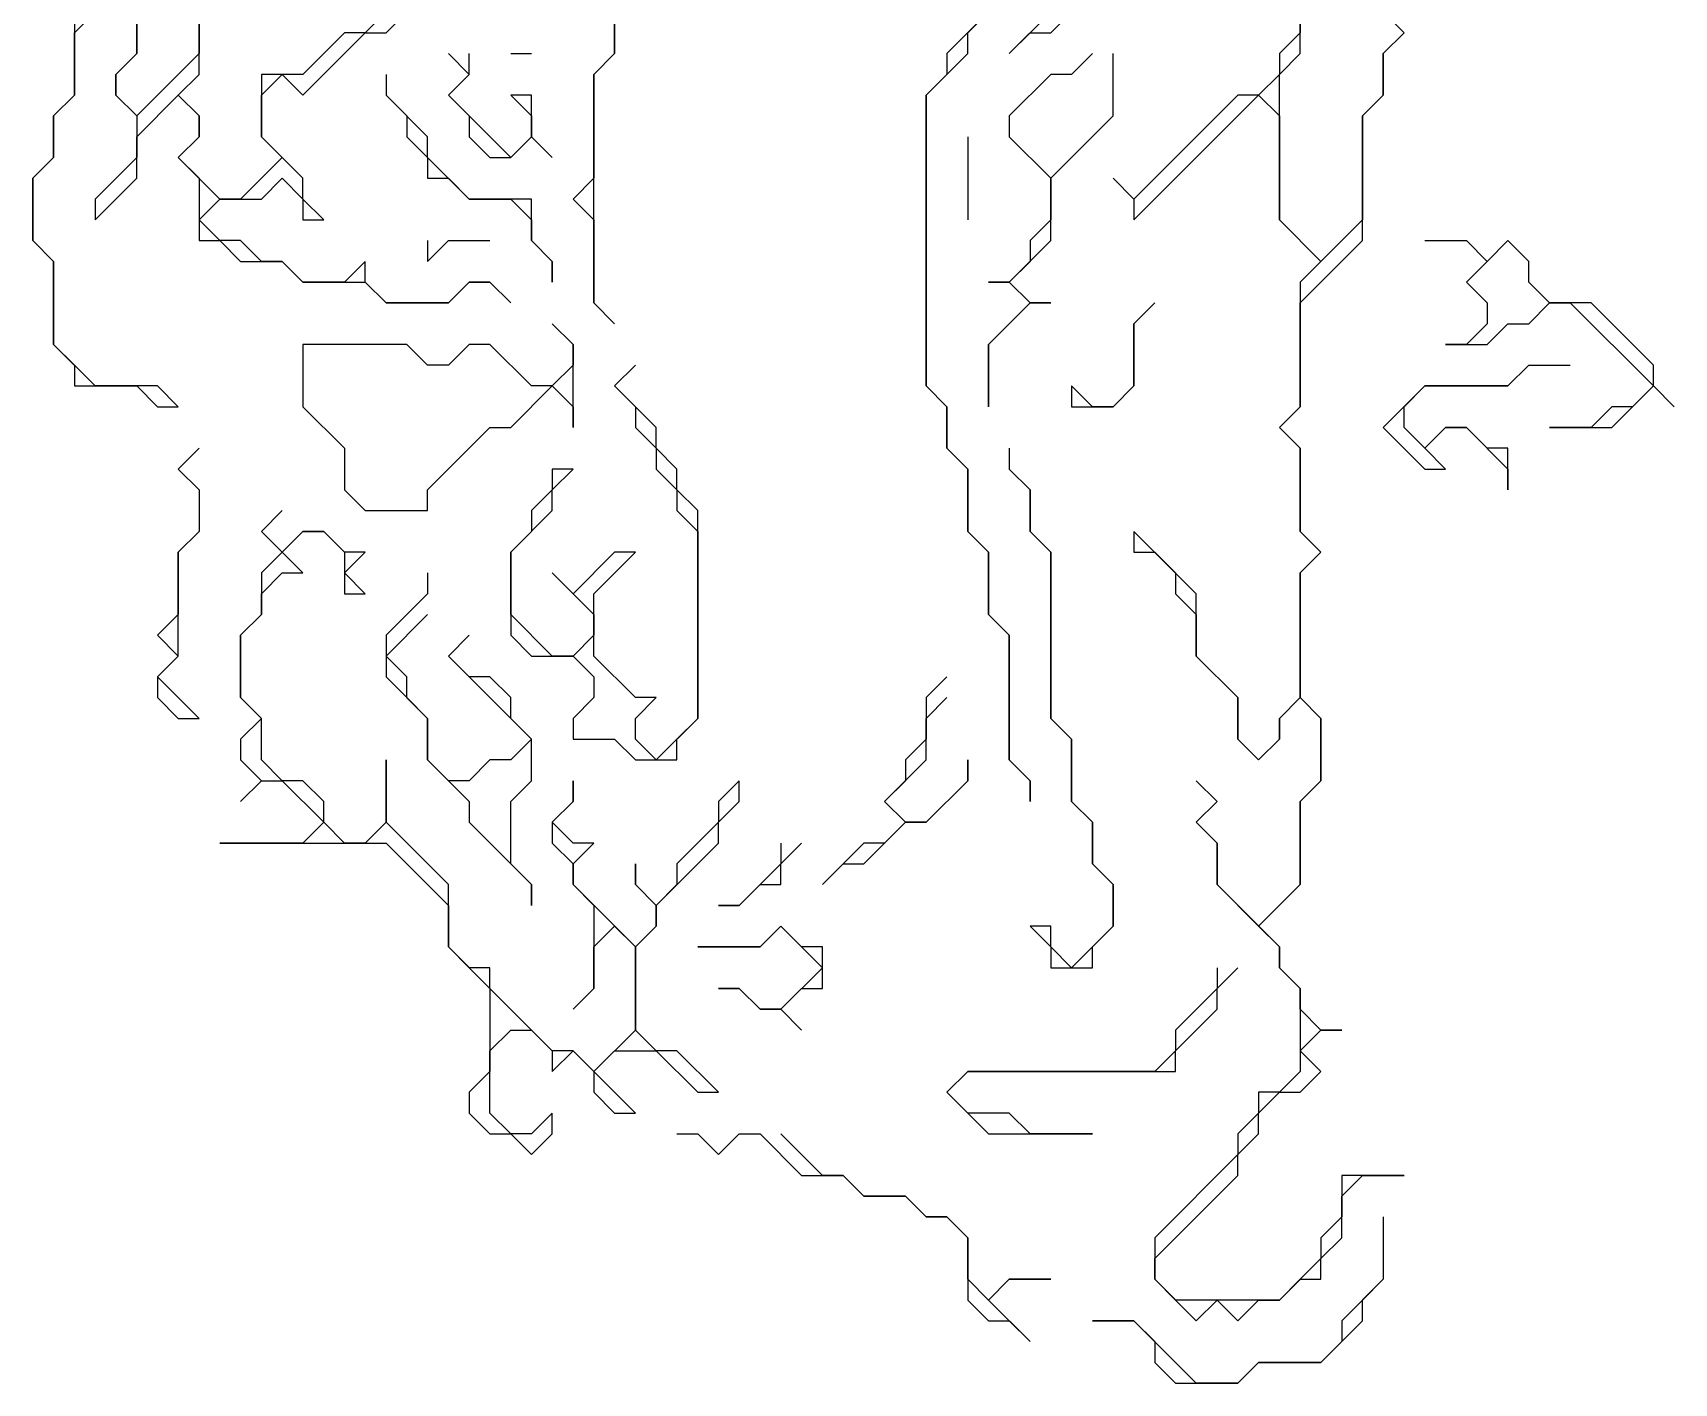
# Model space of a CAD drawing. Header units: metres. Extents: x 76363 to 76886, y 81203 to 81673.
# Drawn here: x 76512.6 to 76544.2, y 81355.8 to 81381.8 of the extents above; entities that cross this region are included whole.
import ezdxf

# ---------------------------------------------------------------- set-up
doc = ezdxf.new("R2010")
doc.units = ezdxf.units.M

msp = doc.modelspace()

# ---------------------------------------------------------------- linework, layer by layer
for points in [[(76532.6, 81383.8, 225.57), (76530.2, 81381.4, 225.506), (76530.2, 81381, 225.795), (76529.8, 81380.6, 225.52), (76529.8, 81375, 225.447), (76530.2, 81374.6, 225.71), (76530.2, 81373.8, 225.75), (76530.6, 81373.4, 225.695), (76530.6, 81372.2, 225.72), (76531, 81371.8, 225.735), (76531, 81370.6, 225.76), (76531.4, 81370.2, 225.815), (76531.4, 81367.8, 225.79), (76531.8, 81367.4, 225.82), (76531.8, 81367, 225.547), (76531.8, 81367.4, 225.82), (76531.4, 81367.8, 225.79), (76531.4, 81370.2, 225.815), (76531, 81370.6, 225.76), (76531, 81371.8, 225.735), (76530.6, 81372.2, 225.72), (76530.6, 81373.4, 225.695), (76530.2, 81373.8, 225.75), (76530.2, 81374.6, 225.71), (76529.8, 81375, 225.447), (76529.8, 81380.6, 225.52), (76530.6, 81381.4, 225.78), (76530.6, 81381.8, 225.467), (76531.4, 81382.6, 225.445)], [(76537, 81383, 221.483), (76537, 81381.8, 221.175), (76536.6, 81381.4, 221.577), (76536.6, 81381, 221.35), (76536.2, 81380.6, 221.583), (76535.8, 81380.6, 222.073), (76533.8, 81378.6, 223.368), (76533.4, 81379, 224.44), (76533.8, 81378.6, 223.368), (76533.8, 81378.2, 223.327), (76536.2, 81380.6, 221.583), (76536.6, 81380.2, 221.137), (76536.6, 81378.2, 220.82), (76537.4, 81377.4, 220.405), (76537, 81377, 220.453), (76537, 81374.6, 220.56), (76536.6, 81374.2, 220.943), (76537, 81373.8, 220.82), (76537, 81372.2, 220.91), (76537.4, 81371.8, 220.74), (76537, 81371.4, 220.755), (76537, 81369, 220.69), (76536.6, 81368.6, 220.903), (76536.6, 81368.2, 220.89), (76536.2, 81367.8, 221.17), (76535.8, 81368.2, 221.323), (76535.8, 81369, 221.38), (76535, 81369.8, 222.144), (76535, 81371, 222.268), (76533.8, 81372.2, 223.473), (76533.8, 81371.8, 223.562), (76534.2, 81371.8, 223.125), (76534.6, 81371.4, 222.642), (76534.6, 81371, 222.625), (76535, 81370.6, 222.093), (76535, 81369.8, 222.144), (76535.8, 81369, 221.38), (76535.8, 81368.2, 221.323), (76536.2, 81367.8, 221.17), (76536.6, 81368.2, 220.89), (76536.6, 81368.6, 220.903), (76537, 81369, 220.69), (76537.4, 81368.6, 220.595), (76537.4, 81367.4, 220.675), (76537, 81367, 220.755), (76537, 81365.4, 220.53), (76536.2, 81364.6, 220.65), (76535.4, 81365.4, 221.15), (76535.4, 81366.2, 221.49), (76535, 81366.6, 221.97), (76535.4, 81367, 221.653), (76535, 81367.4, 222.218), (76535.4, 81367, 221.653), (76535, 81366.6, 221.97), (76535.4, 81366.2, 221.49), (76535.4, 81365.4, 221.15), (76536.6, 81364.2, 220.56), (76536.6, 81363.8, 220.615), (76537, 81363.4, 220.52), (76537, 81361.8, 220.37), (76536.6, 81361.4, 220.28), (76536.2, 81361.4, 220.357), (76536.2, 81361, 220.1), (76535.8, 81360.6, 220.325), (76535.8, 81360.2, 220.23), (76534.2, 81358.6, 220.32), (76534.2, 81357.8, 220.05), (76535, 81357, 220.01), (76535.4, 81357.4, 220.06), (76535.8, 81357, 220.08), (76536.2, 81357.4, 220.18), (76536.6, 81357.4, 220.14), (76537, 81357.8, 220.17), (76537.4, 81357.8, 220.075), (76537.4, 81358.2, 220.14), (76537.8, 81358.6, 220.07), (76537.8, 81359.4, 220.155), (76538.2, 81359.8, 220.09), (76539, 81359.8, 219.975), (76537.8, 81359.8, 220.165), (76537.8, 81359, 220.09), (76537.4, 81358.6, 220.07), (76537.4, 81358.2, 220.14), (76536.6, 81357.4, 220.14), (76534.6, 81357.4, 220.03), (76534.2, 81357.8, 220.05), (76534.2, 81358.2, 220.105), (76535.8, 81359.8, 220.175), (76535.8, 81360.2, 220.23), (76536.2, 81360.6, 220.09), (76536.2, 81361, 220.1), (76536.6, 81361.4, 220.28), (76537, 81361.4, 220.24), (76537.4, 81361.8, 220.315), (76537, 81362.2, 220.505), (76537.4, 81362.6, 220.48), (76537.8, 81362.6, 220.44), (76537.4, 81362.6, 220.48), (76537, 81363, 220.545), (76537, 81363.4, 220.52), (76536.6, 81363.8, 220.615), (76536.6, 81364.2, 220.56), (76536.2, 81364.6, 220.65), (76537, 81365.4, 220.53), (76537, 81367, 220.755), (76537.4, 81367.4, 220.675), (76537.4, 81368.6, 220.595), (76537, 81369, 220.69), (76537, 81371.4, 220.755), (76537.4, 81371.8, 220.74), (76537, 81372.2, 220.91), (76537, 81373.8, 220.82), (76536.6, 81374.2, 220.943), (76537, 81374.6, 220.56), (76537, 81376.6, 220.383), (76538.2, 81377.8, 220.045), (76538.2, 81380.2, 220.3), (76538.6, 81380.6, 220.05), (76538.6, 81381.4, 220.045), (76539, 81381.8, 219.95), (76538.6, 81382.2, 220)], [(76538.6, 81382.2, 220), (76539, 81381.8, 219.95), (76538.6, 81381.4, 220.045), (76538.6, 81380.6, 220.05), (76538.2, 81380.2, 220.3), (76538.2, 81378.2, 220.06), (76537.4, 81377.4, 220.405), (76536.6, 81378.2, 220.82), (76536.6, 81381, 221.35), (76537, 81381.4, 221.06), (76537, 81383, 221.483)], [(76513.4, 81382.2, 218.44), (76513.4, 81380.6, 218.53), (76513, 81380.2, 218.55), (76513, 81379.4, 218.55), (76512.6, 81379, 218.54), (76512.6, 81377.8, 218.525), (76513, 81377.4, 218.73), (76513, 81375.8, 218.695), (76513.4, 81375.4, 218.875), (76513.4, 81375, 218.74), (76514.6, 81375, 219.085), (76515, 81374.6, 218.87), (76515.4, 81374.6, 219.047), (76515, 81375, 219.147), (76513.8, 81375, 218.85), (76513, 81375.8, 218.695), (76513, 81377.4, 218.73), (76512.6, 81377.8, 218.525), (76512.6, 81379, 218.54), (76513, 81379.4, 218.55), (76513, 81380.2, 218.55), (76513.4, 81380.6, 218.53), (76513.4, 81381.8, 218.42), (76514.2, 81382.6, 218.54)], [(76515.8, 81382.6, 218.875), (76515.8, 81381.4, 219.117), (76514.6, 81380.2, 219.11), (76514.2, 81380.6, 218.983), (76514.2, 81381, 219), (76514.6, 81381.4, 219.05), (76514.6, 81382.2, 218.823)], [(76519.4, 81382.2, 220.747), (76519, 81381.8, 220.86), (76518.6, 81381.8, 220.668), (76517.8, 81381, 220.29), (76517, 81381, 219.835), (76517, 81379.8, 220.085), (76517.4, 81379.4, 220.273), (76516.6, 81378.6, 220.5), (76516.2, 81378.6, 220.35), (76515.4, 81379.4, 219.845), (76515.8, 81379.8, 219.708), (76515.8, 81380.2, 219.495), (76515.4, 81380.6, 219.21), (76515.8, 81381, 219.19), (76515.8, 81382.6, 218.875)], [(76523.8, 81382.6, 221.33), (76523.8, 81381.4, 221.262), (76523.4, 81381, 221.12), (76523.4, 81379, 221.025), (76523, 81378.6, 221.01), (76523.4, 81378.2, 221.03), (76523.4, 81376.6, 220.706), (76523.8, 81376.2, 220.977), (76523.4, 81376.6, 220.706), (76523.4, 81381, 221.12), (76523.8, 81381.4, 221.262), (76523.8, 81382.6, 221.33)], [(76514.6, 81382.2, 218.823), (76514.6, 81381.4, 219.05), (76514.2, 81381, 219), (76514.2, 81380.6, 218.983), (76514.6, 81380.2, 219.11), (76514.6, 81379.4, 219.24), (76513.8, 81378.6, 219.015), (76513.8, 81378.2, 219.083), (76514.6, 81379, 219.352), (76514.6, 81379.8, 219.18), (76515.4, 81380.6, 219.21), (76515.8, 81380.2, 219.495), (76515.8, 81379.8, 219.708), (76515.4, 81379.4, 219.845), (76515.8, 81379, 220.1), (76515.8, 81377.8, 220.54), (76516.2, 81377.8, 220.62), (76516.6, 81377.4, 220.6), (76517.4, 81377.4, 220.59), (76517.8, 81377, 220.615), (76519, 81377, 220.685), (76519.4, 81376.6, 220.39), (76520.6, 81376.6, 220.7), (76521, 81377, 220.71), (76521.4, 81377, 220.87), (76521.8, 81376.6, 220.87), (76521.4, 81377, 220.87), (76521, 81377, 220.71), (76520.6, 81376.6, 220.7), (76519.4, 81376.6, 220.39), (76519, 81377, 220.685), (76519, 81377.4, 220.74), (76518.6, 81377, 220.72), (76517.8, 81377, 220.615), (76517.4, 81377.4, 220.59), (76517, 81377.4, 220.67), (76516.6, 81377.8, 220.61), (76516.2, 81377.8, 220.62), (76515.8, 81378.2, 220.48), (76516.2, 81378.6, 220.35), (76517, 81378.6, 220.49), (76517.4, 81379, 220.43), (76517.8, 81378.6, 220.57), (76517.8, 81378.2, 220.63), (76518.2, 81378.2, 220.7), (76517.8, 81378.6, 220.57), (76517.8, 81379, 220.505), (76517, 81379.8, 220.085), (76517, 81380.6, 219.97), (76517.4, 81381, 220.06), (76517.8, 81380.6, 220.35), (76519, 81381.8, 220.86), (76519.4, 81381.8, 221.01), (76519.8, 81382.2, 220.853)], [(76532.2, 81382.2, 225.695), (76531.4, 81381.4, 225.78), (76531.8, 81381.8, 225.71), (76532.2, 81381.8, 225.717), (76532.6, 81382.2, 225.73)], [(76520.6, 81381.4, 221.49), (76521, 81381, 221.25), (76520.6, 81380.6, 221.257), (76521, 81380.2, 221.165), (76521, 81379.8, 221.3), (76521.4, 81379.4, 221.28), (76521.8, 81379.4, 221.12), (76522.2, 81379.8, 220.91), (76522.6, 81379.4, 220.943), (76522.2, 81379.8, 220.91), (76522.2, 81380.6, 220.91), (76521.8, 81380.6, 221.03), (76522.2, 81380.2, 220.85), (76522.2, 81379.8, 220.91), (76521.8, 81379.4, 221.12), (76520.6, 81380.6, 221.257), (76521, 81381, 221.25), (76521, 81381.4, 221.447)], [(76521.8, 81381.4, 221.175), (76522.2, 81381.4, 221.06)], [(76533, 81381.4, 225.593), (76532.6, 81381, 225.26), (76532.2, 81381, 225.34), (76531.4, 81380.2, 225.42), (76531.4, 81379.8, 225.4), (76532.2, 81379, 225.287), (76532.2, 81378.2, 225.02), (76531.8, 81377.8, 225.155), (76531.8, 81377.4, 225.29), (76531.4, 81377, 225.43), (76531, 81377, 225.533), (76531.4, 81377, 225.43), (76531.8, 81376.6, 225.133), (76531, 81375.8, 225.345), (76531, 81374.6, 225.48), (76531, 81375.8, 225.345), (76531.8, 81376.6, 225.133), (76532.2, 81376.6, 224.688), (76531.8, 81376.6, 225.133), (76531.4, 81377, 225.43), (76532.2, 81377.8, 225.058), (76532.2, 81379, 225.287), (76533.4, 81380.2, 225.03), (76533.4, 81381.4, 225.445)], [(76519.4, 81381, 221.15), (76519.4, 81380.6, 221.185), (76519.8, 81380.2, 221.32), (76519.8, 81379.8, 221.31), (76520.2, 81379.4, 221.325), (76520.2, 81379, 221.345), (76520.6, 81379, 221.42), (76521, 81378.6, 221.32), (76521.8, 81378.6, 221.32), (76522.2, 81378.2, 221.303), (76522.2, 81377.8, 221.13), (76522.6, 81377.4, 220.88), (76522.6, 81377, 220.763), (76522.6, 81377.4, 220.88), (76522.2, 81377.8, 221.13), (76522.2, 81378.6, 221.29), (76521, 81378.6, 221.32), (76520.2, 81379.4, 221.325), (76520.2, 81379.8, 221.38), (76519.4, 81380.6, 221.185)], [(76530.6, 81379.8, 225.78), (76530.6, 81378.2, 225.56)], [(76520.2, 81377.8, 220.945), (76520.2, 81377.4, 220.81), (76520.6, 81377.8, 220.93), (76521.4, 81377.8, 221.14)], [(76539.4, 81377.8, 219.92), (76540.2, 81377.8, 219.84), (76540.6, 81377.4, 219.855), (76540.2, 81377, 219.81), (76540.6, 81376.6, 219.87), (76540.6, 81376.2, 219.925), (76540.2, 81375.8, 219.98), (76539.8, 81375.8, 219.983), (76540.6, 81375.8, 219.98), (76541, 81376.2, 220.04), (76541.4, 81376.2, 220.15), (76541.8, 81376.6, 220.17), (76542.2, 81376.6, 220.09), (76543.8, 81375, 220.085), (76543.4, 81374.6, 220.19), (76543, 81374.6, 220.38), (76542.6, 81374.2, 220.405), (76541.8, 81374.2, 220.36), (76543, 81374.2, 220.25), (76543.8, 81375, 220.085), (76544.2, 81374.6, 220.06), (76543.8, 81375, 220.085), (76543.8, 81375.4, 220.11), (76542.6, 81376.6, 220.08), (76541.8, 81376.6, 220.17), (76541.4, 81377, 220.03), (76541.4, 81377.4, 219.975), (76541, 81377.8, 219.955), (76540.6, 81377.4, 219.855), (76540.2, 81377.8, 219.84)], [(76534.2, 81376.6, 222.645), (76533.8, 81376.2, 223.165), (76533.8, 81375, 223.723), (76533.4, 81374.6, 224.01), (76533, 81374.6, 224.222), (76532.6, 81375, 224.362), (76532.6, 81374.6, 224.477), (76533.4, 81374.6, 224.01), (76533.8, 81375, 223.723), (76533.8, 81376.2, 223.165)], [(76522.6, 81376.2, 220.52), (76523, 81375.8, 220.58), (76523, 81375.4, 220.79), (76522.6, 81375, 220.393), (76522.2, 81375, 219.975), (76521.4, 81375.8, 220.24), (76521, 81375.8, 220.22), (76520.6, 81375.4, 219.903), (76520.2, 81375.4, 219.92), (76519.8, 81375.8, 220.21), (76517.8, 81375.8, 220.22), (76517.8, 81374.6, 220.085), (76518.6, 81373.8, 220.28), (76518.6, 81373, 219.895), (76519, 81372.6, 219.91), (76520.2, 81372.6, 219.92), (76520.2, 81373, 219.85), (76521.4, 81374.2, 219.9), (76521.8, 81374.2, 219.935), (76522.6, 81375, 220.393), (76523, 81374.6, 220.53), (76523, 81374.2, 220.507), (76523, 81375.8, 220.58)], [(76524.2, 81375.4, 221.25), (76523.8, 81375, 220.953), (76524.2, 81374.6, 221.037), (76524.2, 81374.2, 220.993), (76524.6, 81373.8, 221.25), (76524.6, 81373.4, 221.24), (76525, 81373, 221.483), (76525, 81372.6, 221.505), (76525.4, 81372.2, 221.64), (76525.4, 81368.6, 221.51), (76524.6, 81367.8, 221.37), (76524.2, 81368.2, 221.39), (76524.2, 81368.6, 221.44), (76524.6, 81369, 221.38), (76524.2, 81369, 221.5), (76523.4, 81369.8, 221.535), (76523.4, 81371, 221.52), (76524.2, 81371.8, 221.435), (76523.8, 81371.8, 221.47), (76523, 81371, 221.51), (76522.6, 81371.4, 221.19), (76523.4, 81370.6, 221.65), (76523.4, 81370.2, 221.56), (76523, 81369.8, 221.465), (76522.6, 81369.8, 221.395), (76521.8, 81370.6, 221.2), (76521.8, 81371.8, 220.9), (76522.6, 81372.6, 220.89), (76522.6, 81373, 220.607), (76523, 81373.4, 220.7), (76522.6, 81373.4, 220.447), (76522.6, 81373, 220.607), (76522.2, 81372.6, 220.63), (76522.2, 81372.2, 220.88), (76521.8, 81371.8, 220.9), (76521.8, 81370.2, 221.18), (76522.2, 81369.8, 221.275), (76523, 81369.8, 221.465), (76523.4, 81369.4, 221.48), (76523.4, 81369, 221.39), (76523, 81368.6, 221.207), (76523, 81368.2, 221.085), (76523.8, 81368.2, 221.275), (76524.2, 81367.8, 221.335), (76525, 81367.8, 221.37), (76525, 81368.2, 221.39), (76525.4, 81368.6, 221.51), (76525.4, 81372.6, 221.695), (76525, 81373, 221.483), (76525, 81373.4, 221.46), (76524.6, 81373.8, 221.25), (76524.6, 81374.2, 221.34), (76523.8, 81375, 220.953)], [(76541.4, 81375.4, 220.35), (76541, 81375, 220.333), (76539.4, 81375, 220.18), (76538.6, 81374.2, 220.3), (76539.4, 81373.4, 220.34), (76539.8, 81373.4, 220.34), (76539.4, 81373.8, 220.36), (76539.8, 81374.2, 220.375), (76540.2, 81374.2, 220.445), (76541, 81373.4, 220.41), (76541, 81373, 220.35), (76541, 81373.8, 220.465), (76540.6, 81373.8, 220.55), (76540.2, 81374.2, 220.445), (76539.8, 81374.2, 220.375), (76539.4, 81373.8, 220.36), (76539, 81374.2, 220.335), (76539, 81374.6, 220.28), (76539.4, 81375, 220.18), (76541, 81375, 220.333), (76541.4, 81375.4, 220.35), (76542.2, 81375.4, 220.345)], [(76515.8, 81373.8, 218.795), (76515.4, 81373.4, 218.705), (76515.8, 81373, 218.715), (76515.8, 81372.2, 218.69), (76515.4, 81371.8, 218.66), (76515.4, 81370.6, 218.61), (76515, 81370.2, 218.6), (76515.4, 81369.8, 218.66), (76515, 81369.4, 218.56), (76515, 81369, 218.55), (76515.4, 81368.6, 218.61), (76515.8, 81368.6, 218.75), (76515, 81369.4, 218.56), (76515.4, 81369.8, 218.66), (76515.4, 81371.8, 218.66), (76515.8, 81372.2, 218.69)], [(76531.4, 81373.8, 225.56), (76531.4, 81373.4, 225.73), (76531.8, 81373, 225.52), (76531.8, 81372.2, 225.64), (76532.2, 81371.8, 225.5), (76532.2, 81368.6, 225.79), (76532.6, 81368.2, 225.466), (76532.6, 81367, 225.493), (76533, 81366.6, 225.044), (76533, 81365.8, 224.573), (76533.4, 81365.4, 224.297), (76533.4, 81364.6, 223.907), (76532.6, 81363.8, 223.72), (76532.2, 81364.2, 223.865), (76532.2, 81364.6, 224.193), (76531.8, 81364.6, 224.115), (76532.2, 81364.2, 223.865), (76532.2, 81363.8, 223.62), (76533, 81363.8, 223.587), (76533, 81364.2, 223.745), (76533.4, 81364.6, 223.907), (76533.4, 81365.4, 224.297), (76533, 81365.8, 224.573), (76533, 81366.6, 225.044), (76532.6, 81367, 225.493), (76532.6, 81368.2, 225.466), (76532.2, 81368.6, 225.79), (76532.2, 81371.8, 225.5), (76531.8, 81372.2, 225.64), (76531.8, 81373, 225.52), (76531.4, 81373.4, 225.73)], [(76517.4, 81372.6, 219.345), (76517, 81372.2, 219.14), (76517.4, 81371.8, 219.12), (76517, 81371.4, 219.025), (76517, 81370.6, 219.105), (76516.6, 81370.2, 218.935), (76516.6, 81369, 218.883), (76517, 81368.6, 219.015), (76516.6, 81368.2, 218.89), (76516.6, 81367.8, 218.8), (76517, 81367.4, 218.853), (76516.6, 81367, 218.68), (76517, 81367.4, 218.853), (76517.4, 81367.4, 218.925), (76518.2, 81366.6, 218.887), (76517.8, 81366.2, 218.76), (76516.2, 81366.2, 218.64), (76519.4, 81366.2, 219.115), (76520.6, 81365, 218.96), (76520.6, 81364.2, 218.89), (76521.4, 81363.4, 219.12), (76521.4, 81361.8, 218.97), (76521, 81361.4, 218.877), (76521, 81361, 218.94), (76521.4, 81360.6, 218.92), (76521.8, 81360.6, 219.03), (76522.2, 81360.2, 218.97), (76522.6, 81360.6, 219.255), (76522.6, 81361, 219.39), (76522.2, 81360.6, 219.06), (76521.8, 81360.6, 219.03), (76521.4, 81361, 219.01), (76521.4, 81362.2, 218.91), (76521.8, 81362.6, 219.187), (76522.2, 81362.6, 219.355), (76522.6, 81362.2, 219.49), (76522.6, 81361.8, 219.465), (76523, 81362.2, 219.807), (76523.4, 81361.8, 219.615), (76523.4, 81361.4, 219.4), (76523.8, 81361, 219.425), (76524.2, 81361, 219.53), (76523.4, 81361.8, 219.615), (76523.8, 81362.2, 219.86), (76524.6, 81362.2, 220.085), (76525.4, 81361.4, 219.887), (76525.8, 81361.4, 220.05), (76525, 81362.2, 220.277), (76524.6, 81362.2, 220.085), (76524.2, 81362.6, 220.197), (76524.2, 81364.2, 220.76), (76524.6, 81364.6, 220.92), (76524.6, 81365, 220.94), (76525.8, 81366.2, 221.565), (76525.8, 81366.6, 221.66), (76526.2, 81367, 221.885), (76526.2, 81367.4, 221.885), (76525.8, 81367, 221.66), (76525.8, 81366.6, 221.66), (76525, 81365.8, 221.2), (76525, 81365.4, 221.11), (76524.6, 81365, 220.94), (76524.2, 81365.4, 220.757), (76524.2, 81365.8, 220.83), (76524.2, 81365.4, 220.757), (76524.6, 81365, 220.94), (76524.6, 81364.6, 220.92), (76524.2, 81364.2, 220.76), (76523, 81365.4, 220.505), (76523, 81365.8, 220.473), (76523.4, 81366.2, 220.61), (76523, 81366.2, 220.47), (76522.6, 81366.6, 220.33), (76523, 81367, 220.68), (76523, 81367.4, 220.845), (76523, 81367, 220.68), (76522.6, 81366.6, 220.33), (76522.6, 81366.2, 220.31), (76523, 81365.8, 220.473), (76523, 81365.4, 220.505), (76523.4, 81365, 220.64), (76523.4, 81363.4, 220.333), (76523, 81363, 219.957), (76523.4, 81363.4, 220.333), (76523.4, 81364.2, 220.523), (76523.8, 81364.6, 220.7), (76524.2, 81364.2, 220.76), (76524.2, 81362.6, 220.197), (76523.4, 81361.8, 219.615), (76523, 81362.2, 219.807), (76522.6, 81362.2, 219.49), (76521.4, 81363.4, 219.12), (76521.4, 81363.8, 219.293), (76521, 81363.8, 219.02), (76520.6, 81364.2, 218.89), (76520.6, 81365.4, 219.137), (76519.4, 81366.6, 219.19), (76519.4, 81367.8, 219.753), (76519.4, 81366.6, 219.19), (76519, 81366.2, 219.02), (76518.6, 81366.2, 218.86), (76518.2, 81366.6, 218.887), (76518.2, 81367, 219.06), (76517.8, 81367.4, 219.235), (76517.4, 81367.4, 218.925), (76517, 81367.8, 218.87), (76517, 81368.6, 219.015), (76516.6, 81369, 218.883), (76516.6, 81370.2, 218.935), (76517, 81370.6, 219.105), (76517, 81371, 219.01), (76517.4, 81371.4, 219.105), (76517.8, 81371.4, 219.145), (76517.4, 81371.8, 219.12), (76517.8, 81372.2, 219.443), (76518.2, 81372.2, 219.515), (76518.6, 81371.8, 219.535), (76518.6, 81371, 219.47), (76519, 81371, 219.695), (76518.6, 81371.4, 219.4), (76519, 81371.8, 219.745), (76518.6, 81371.8, 219.535), (76518.2, 81372.2, 219.515), (76517.8, 81372.2, 219.443)], [(76520.2, 81371.4, 220.32), (76520.2, 81371, 220.516), (76519.4, 81370.2, 220.115), (76519.4, 81369.4, 220.35), (76520.2, 81368.6, 220.327), (76520.2, 81367.8, 220.08), (76521, 81367, 220.07), (76521, 81366.6, 219.99), (76522.2, 81365.4, 219.895), (76522.2, 81365, 219.877), (76522.2, 81365.4, 219.895), (76521.8, 81365.8, 219.795), (76521.8, 81367, 220.12), (76522.2, 81367.4, 220.367), (76522.2, 81368.2, 220.71), (76521.8, 81368.6, 220.65), (76521.8, 81369, 220.897), (76521.4, 81369.4, 220.835), (76521, 81369.4, 220.687), (76520.6, 81369.8, 220.63), (76521, 81370.2, 220.8), (76520.6, 81369.8, 220.63), (76522.2, 81368.2, 220.71), (76521.8, 81367.8, 220.38), (76521.4, 81367.8, 220.345), (76521, 81367.4, 220.1), (76520.6, 81367.4, 220.07), (76520.2, 81367.8, 220.08), (76520.2, 81368.6, 220.327), (76519.8, 81369, 220.37), (76519.8, 81369.4, 220.39), (76519.4, 81369.8, 220.285), (76520.2, 81370.6, 220.55)], [(76530.2, 81369.4, 225.062), (76529.8, 81369, 224.8), (76529.8, 81368.2, 224.817), (76529.4, 81367.8, 224.49), (76529.4, 81367.4, 224.453), (76529, 81367, 224.075), (76529.4, 81366.6, 224.47), (76529, 81366.2, 224.12), (76528.6, 81366.2, 223.82), (76527.8, 81365.4, 223.17), (76528.2, 81365.8, 223.513), (76528.6, 81365.8, 223.72), (76529.4, 81366.6, 224.47), (76529.8, 81366.6, 224.59), (76530.6, 81367.4, 225.195), (76530.6, 81367.8, 225.2), (76530.6, 81367.4, 225.195), (76529.8, 81366.6, 224.59), (76529.4, 81366.6, 224.47), (76529, 81367, 224.075), (76529.8, 81367.8, 224.8), (76529.8, 81368.6, 224.783), (76530.2, 81369, 225.14)], [(76527, 81366.2, 222.595), (76527, 81365.8, 222.67), (76526.2, 81365, 222.01), (76525.8, 81365, 221.78), (76526.2, 81365, 222.01), (76526.6, 81365.4, 222.438), (76527, 81365.4, 222.76), (76527, 81365.8, 222.67), (76527.4, 81366.2, 222.84)], [(76527, 81364.6, 222.64), (76526.6, 81364.2, 222.238), (76525.4, 81364.2, 221.62), (76526.6, 81364.2, 222.238), (76527, 81364.6, 222.64), (76527.8, 81363.8, 222.127), (76527, 81363, 221.205), (76526.6, 81363, 221.15), (76526.2, 81363.4, 221.59), (76525.8, 81363.4, 221.42), (76526.2, 81363.4, 221.59), (76526.6, 81363, 221.15), (76527, 81363, 221.205), (76527.4, 81362.6, 221.083), (76527, 81363, 221.205), (76527.4, 81363.4, 221.66), (76527.8, 81363.4, 221.753), (76527.8, 81364.2, 222.297), (76527.4, 81364.2, 222.35)], [(76535.4, 81363.8, 221.28), (76535.4, 81363.4, 221.367), (76534.6, 81362.6, 221.525), (76534.6, 81362.2, 221.27), (76534.2, 81361.8, 221.295), (76530.6, 81361.8, 221.693), (76530.2, 81361.4, 221.255), (76531, 81360.6, 221.26), (76533, 81360.6, 221.48), (76531.8, 81360.6, 221.57), (76531.4, 81361, 221.58), (76530.6, 81361, 221.44), (76530.2, 81361.4, 221.255), (76530.6, 81361.8, 221.693), (76534.6, 81361.8, 221.072), (76534.6, 81362.2, 221.27), (76535.4, 81363, 221.223), (76535.4, 81363.4, 221.367), (76535.8, 81363.8, 220.963)], [(76525, 81360.6, 219.59), (76525.4, 81360.6, 219.595), (76525.8, 81360.2, 219.423), (76526.2, 81360.6, 219.715), (76526.6, 81360.6, 219.78), (76527.4, 81359.8, 219.625), (76528.2, 81359.8, 219.84), (76528.6, 81359.4, 219.683), (76529.4, 81359.4, 219.893), (76529.8, 81359, 219.737), (76530.2, 81359, 219.86), (76530.6, 81358.6, 219.82), (76530.6, 81357.4, 219.51), (76531, 81357, 219.44), (76531.4, 81357, 219.65), (76531.8, 81356.6, 219.545), (76531, 81357.4, 219.51), (76531.4, 81357.8, 219.835), (76532.2, 81357.8, 219.945), (76531.4, 81357.8, 219.835), (76531, 81357.4, 219.51), (76530.6, 81357.8, 219.6), (76530.6, 81358.6, 219.82), (76530.2, 81359, 219.86), (76529.8, 81359, 219.737), (76529.4, 81359.4, 219.893), (76528.6, 81359.4, 219.683), (76528.2, 81359.8, 219.84), (76527.8, 81359.8, 219.665), (76527, 81360.6, 219.87)], [(76538.6, 81359, 219.9), (76538.6, 81357.8, 219.73), (76537.8, 81357, 219.81), (76537.8, 81356.6, 219.755), (76537.4, 81356.2, 219.74), (76536.2, 81356.2, 219.86), (76535.8, 81355.8, 219.703), (76535, 81355.8, 219.73), (76533.8, 81357, 219.985), (76533, 81357, 219.79), (76533.8, 81357, 219.985), (76534.2, 81356.6, 219.69), (76534.2, 81356.2, 219.68), (76534.6, 81355.8, 219.655), (76535.8, 81355.8, 219.703), (76536.2, 81356.2, 219.86), (76537.4, 81356.2, 219.74), (76538.2, 81357, 219.69), (76538.2, 81357.4, 219.813), (76538.6, 81357.8, 219.73)]]:
    msp.add_polyline3d(points)

doc.saveas('drawing.dxf')
